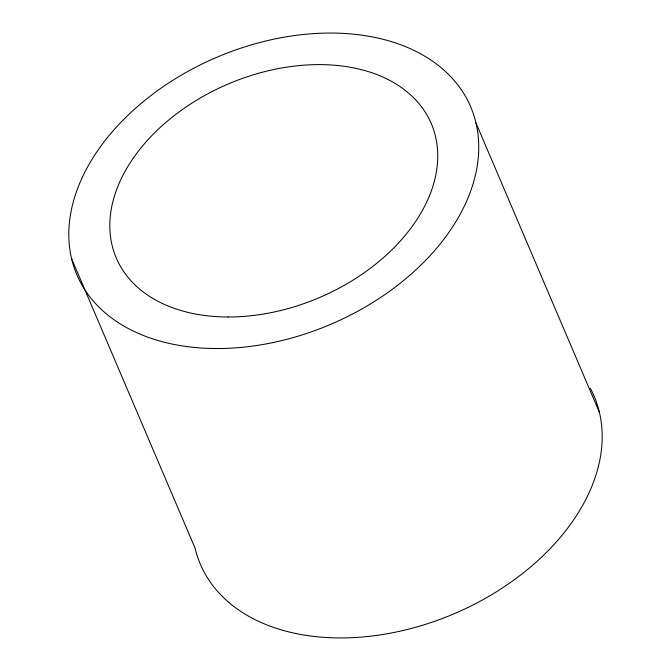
<?xml version="1.0" encoding="UTF-8"?>
<svg xmlns="http://www.w3.org/2000/svg" width="671" height="671" viewBox="0 0 671 671"><rect width="100%" height="100%" fill="white"/><g stroke="black" fill="none" stroke-linecap="round" stroke-linejoin="round"><path stroke-width="1.01" d="M475.974 122.969A214.057 145.162 -23.1 0 1 201.778 348.048A214.057 145.162 -23.1 0 1 143.586 101.38A214.057 145.162 -23.1 0 1 475.974 122.969L599.413 412.371M71.587 258.629L195.026 548.031A214.057 145.162 -23.1 0 0 448.563 616.053A214.057 145.162 -23.1 0 0 590.337 388.341M228.19 316.989A171.248 116.133 -23.1 0 0 432.98 127.909A171.248 116.133 -23.1 0 0 160.168 127.498A171.248 116.133 -23.1 0 0 228.19 316.989"/></g></svg>
